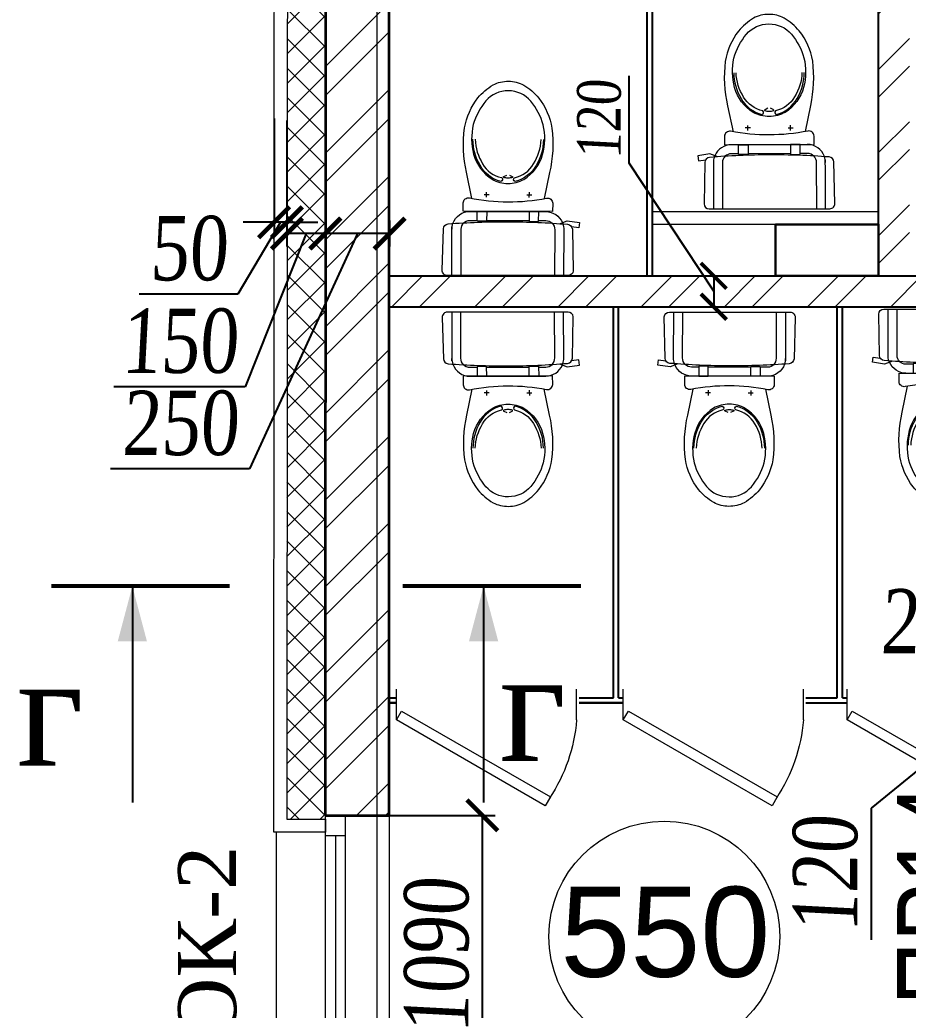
# Model space of a CAD drawing. Header units: inches. Extents: x -407541 to 6688123, y -998590 to 1205599.
# Drawn here: x 11915 to 15369, y 253870 to 257719 of the extents above; entities that cross this region are included whole.
import ezdxf

# ---------------------------------------------------------------- set-up
doc = ezdxf.new("R2010")
doc.units = ezdxf.units.IN
doc.header["$MEASUREMENT"] = 0
doc.linetypes.add('ACAD_ISO04W100', pattern=[30, 24, -3, 0, -3])
for name, color, linetype, lineweight in [('ведомость окон', 10, 'Continuous', 5), ('ВЕНТ фасад', 230, 'Continuous', 9), ('гипрок', 35, 'Continuous', 15), ('двери', 123, 'Continuous', 13), ('Дырки ВК', 26, 'Continuous', 30), ('КИРПИЧ', 30, 'Continuous', 35), ('Оси', 254, 'ACAD_ISO04W100', 5), ('ПЕРЕГОРОДКА', 7, 'Continuous', 25), ('Перемычки', 21, 'Continuous', 13), ('размер внутр', 142, 'Continuous', 5), ('санузлы', 7, 'Continuous', 15), ('СТЕКЛО', 121, 'Continuous', 5), ('УТЕПЛИТЕЛЬ', 92, 'Continuous', 9), ('Штриховка', 7, 'Continuous', 9), ('ШТРИХОВКА КИРПИЧ', 30, 'Continuous', 9), ('Экспликацийа', 7, 'Continuous', 18)]:
    doc.layers.add(name, color=color, linetype=linetype, lineweight=lineweight)
doc.layers.add('окно2', color=252, linetype='Continuous', lineweight=18, plot=False)
doc.styles.get("Standard").update_dxf_attribs({"font": 'arial.ttf'})
doc.styles.add('STYLE2', font='times.ttf', dxfattribs={"width": 0.8, "oblique": 3})
doc.styles.add('Times', font='times.ttf')
doc.dimstyles.new('vnytren', dxfattribs={"dimtxt": 250, "dimasz": 120, "dimexe": 50, "dimexo": 0, "dimgap": 50, "dimtad": 1, "dimdec": 0, "dimzin": 0, "dimdsep": 46, "dimtxsty": 'STYLE2', "dimblk": 'ARCHTICK', "dimcen": 0, "dimadec": 0, "dimazin": 0, "dimtfac": 1, "dimtdec": 0, "dimtmove": 1, "dimatfit": 2, "dimldrblk": 'DOT', "dimfxl": 1, "dimtolj": 1, "dimtzin": 0, "dimarcsym": 0})
doc.dimstyles.new('waxti', dxfattribs={"dimtxt": 170, "dimasz": 100, "dimexe": 50, "dimexo": 0, "dimgap": 30, "dimtad": 1, "dimdec": 0, "dimzin": 0, "dimdsep": 46, "dimtxsty": 'STYLE2', "dimblk": 'ARCHTICK', "dimcen": 0, "dimadec": 0, "dimazin": 0, "dimtfac": 1, "dimtdec": 0, "dimtmove": 1, "dimatfit": 2, "dimldrblk": 'DOT', "dimfxl": 1, "dimtolj": 1, "dimtzin": 0, "dimarcsym": 0})

# ---------------------------------------------------------------- blocks, each defined once
blk = doc.blocks.new('STEKLO1090')
at = {"layer": 'СТЕКЛО'}
blk.add_line((6356456.6, 619038.9), (6356456.6, 618108.9), dxfattribs=at)
blk.add_lwpolyline([(6356495.1, 619118.9), (6356495.1, 618028.9), (6356418, 618028.9), (6356418, 619118.9)], close=True, dxfattribs=at)
for points in [[(6356418, 619118.9), (6356495.1, 619118.9), (6356495.1, 619038.9), (6356418, 619038.9), (6356418, 619118.9)], [(6356418, 618108.9), (6356495.1, 618108.9), (6356495.1, 618028.9), (6356418, 618028.9), (6356418, 618108.9)]]:
    blk.add_lwpolyline(points, dxfattribs=at)
blk = doc.blocks.new('YN 1')
at = {"layer": 'санузлы'}
for p, q in [((-305, 83), (-325, 83)), ((-315, 73), (-315, 93)), ((-215, -82.6), (-215, 82.6)), ((-315, -73), (-315, -93)), ((-305, -83), (-325, -83)), ((-0.1, -217.5), (-150.1, -217.5))]:
    blk.add_line(p, q, dxfattribs=at)
blk.add_lwpolyline([(-203.4, 200.5), (-214.5, 230.7), (-207.8, 278.2), (-188, 275.4), (-191.9, 247.5)], dxfattribs=at)
for points in [[(-1.7, 234.5), (0, -234.5, -0.421203), (-20.5, -254.5), (-181.6, -250.7, -0.384529), (-201.1, -232.3, -0.020097), (-210, 0, -0.020097), (-201.1, 232.3, -0.384529), (-181.6, 250.7), (-20.5, 254.5, -0.410694)], [(-250, 173.9), (-250, -173.9), (-282.6, -173.9, -0.472458), (-302.2, -150, 0.097656), (-302.2, 150, -0.472458), (-282.6, 173.9)], [(-719, 0, 0.221073), (-679.2, -87.4, 0.102493), (-587, -136, 0.121565), (-472, -134, 0.187395), (-375, -62, 0.126952), (-359, 0, 0.126952), (-375, 62, 0.187395), (-472, 134, 0.121565), (-587, 136, 0.102493), (-679.2, 87.4, 0.221073)]]:
    blk.add_lwpolyline(points, format="xyb", close=True, dxfattribs=at)
for points in [[(-202.5, -213.8, -0.32142), (-250, -147.5), (-250, 147.5, -0.300027), (-207.6, 211.8)], [(-207.6, 211.8, -0.019656), (-202.5, 213.8)], [(-202.5, 213.8, -0.081906), (-180, 217.5), (-1.7, 217.5)], [(-300.5, -140.8), (-401.6, -161.5, -0.088113), (-574, -169.9, -0.124068), (-691.3, -118.3, -0.086475), (-741.5, -59.4, -0.130408), (-756, 0, -0.130408), (-741.5, 59.4, -0.086475), (-691.3, 118.3, -0.124068), (-574, 169.9, -0.088113), (-401.6, 161.5), (-300.5, 140.8)], [(-215, 119.6), (-215, 147.5, -0.194092), (-205.2, 171.8)], [(-205.2, 171.8, -0.203745), (-180, 182.5), (-1.6, 182.5)], [(-530, 137, -0.136377), (-429, 109, -0.205105), (-367, 28, -0.668461), (-381.4, 25, 0.213245), (-435, 99, 0.134007), (-530, 128)], [(-391, 5), (-385.8, 15.8, -0.801198), (-382, 17, -0.05862), (-380, 0, -0.05862), (-382, -17, -0.801198), (-385.8, -15.8), (-391, -5)], [(-530, -128, 0.134007), (-435, -99, 0.213245), (-381.4, -25, -0.668461), (-367, -28, -0.205105), (-429, -109, -0.136377), (-530, -137)], [(-203, -173.9, -0.216674), (-215, -147.5), (-215, -119.6)], [(-205.2, -171.8, 0.203745), (-180, -182.5), (-0.2, -182.5)], [(-150.1, -217.5), (-190, -217.5), (-180, -217.5, -0.081902), (-202.5, -213.8)]]:
    blk.add_lwpolyline(points, format="xyb", dxfattribs=at)
for points in [[(-250, 82.6), (-211.8, 82.6), (-211.8, 119.6), (-250, 119.6)], [(-250, -82.6), (-211.8, -82.6), (-211.8, -119.6), (-250, -119.6)]]:
    blk.add_lwpolyline(points, close=True, dxfattribs=at)
blk = doc.blocks.new('DVER 5(!)')
at = {"layer": 'двери'}
for points in [[(6358658.1, 622356.7), (6359236.6, 622690.2), (6359216.6, 622724.8), (6358638.1, 622391.3), (6358658.1, 622356.7)], [(6358638.1, 622391.3), (6358638.1, 622271.3)], [(6359338.3, 622391.3), (6359338.3, 622271.3)]]:
    blk.add_lwpolyline(points, dxfattribs=at)
blk.add_arc((6358702, 622341.7), 638.2, 4.4585, 33.5777, dxfattribs=at)
blk = doc.blocks.new('_ARCHTICK')
at = {"color": 0, "linetype": 'ByBlock', "const_width": 0.15}
blk.add_lwpolyline([(-0.5, -0.5), (0.5, 0.5)], dxfattribs=at)
blk = doc.blocks.new('*D3527')
at = {"layer": 'размер внутр', "color": 0, "lineweight": -2, "transparency": 16777216}
for p, q in [((15836.4, 255044.5), (15836.4, 255252.9)), ((16086.4, 255044.5), (16086.4, 255252.9)), ((15836.4, 255202.9), (16086.4, 255202.9))]:
    blk.add_line(p, q, dxfattribs=at)
at = {"layer": 'размер внутр', "color": 0, "lineweight": -2, "transparency": 16777216, "xscale": 120, "yscale": 120, "zscale": 120, "rotation": 180}
blk.add_blockref('_ARCHTICK', (15836.4, 255202.9), dxfattribs=at)
at = {"layer": 'размер внутр', "color": 0, "lineweight": -2, "transparency": 16777216, "xscale": 120, "yscale": 120, "zscale": 120}
blk.add_blockref('_ARCHTICK', (16086.4, 255202.9), dxfattribs=at)
at = {"layer": 'размер внутр', "color": 0, "transparency": 16777216, "insert": (15486.7, 255380), "char_height": 250, "attachment_point": 5, "style": 'STYLE2'}
blk.add_mtext('\\A1;250', dxfattribs=at)
blk = doc.blocks.new('_Dot')
at = {"color": 0, "linetype": 'ByBlock', "lineweight": -2}
blk.add_line((-0.5, 0), (-1, 0), dxfattribs=at)
at = {"color": 0, "linetype": 'ByBlock', "const_width": 0.5}
blk.add_lwpolyline([(-0.25, 0, 1), (0.25, 0, 1)], format="xyb", close=True, dxfattribs=at)
blk = doc.blocks.new('*D3630')
at = {"layer": 'размер внутр', "color": 0, "lineweight": -2, "ltscale": 0.1, "transparency": 16777216}
for p, q in [((14284.3, 257162.2), (14284.3, 257501.6)), ((14612.6, 256664.2), (14284.3, 257162.2)), ((14350.2, 256724.2), (14662.6, 256724.2)), ((14612.6, 256724.2), (14612.6, 256604.2)), ((14350.2, 256604.2), (14662.6, 256604.2))]:
    blk.add_line(p, q, dxfattribs=at)
at = {"layer": 'размер внутр', "color": 0, "lineweight": -2, "ltscale": 0.1, "transparency": 16777216, "xscale": 100, "yscale": 100, "zscale": 100}
for p, rotation in [((14612.6, 256724.2), 90), ((14612.6, 256604.2), 270)]:
    blk.add_blockref('_ARCHTICK', p, dxfattribs=dict(at, rotation=rotation))
at = {"layer": 'размер внутр', "color": 0, "ltscale": 0.1, "transparency": 16777216, "insert": (14167.8, 257331.9), "char_height": 170, "attachment_point": 5, "rotation": 90, "style": 'STYLE2'}
blk.add_mtext('\\A1;120', dxfattribs=at)
blk = doc.blocks.new('*D1758')
at = {"layer": 'размер внутр', "color": 0, "lineweight": -2, "transparency": 16777216}
for p, q in [((13102.3, 256994.5), (13102.3, 256838.7)), ((13352.6, 256938.6), (13352.6, 256838.7)), ((13227.4, 256888.7), (12807.5, 255973.7)), ((13352.6, 256888.7), (13102.3, 256888.7)), ((12807.5, 255973.7), (12268.3, 255973.7))]:
    blk.add_line(p, q, dxfattribs=at)
at = {"layer": 'размер внутр', "color": 0, "lineweight": -2, "transparency": 16777216, "xscale": 120, "yscale": 120, "zscale": 120, "rotation": 180}
blk.add_blockref('_ARCHTICK', (13102.3, 256888.7), dxfattribs=at)
at = {"layer": 'размер внутр', "color": 0, "lineweight": -2, "transparency": 16777216, "xscale": 120, "yscale": 120, "zscale": 120}
blk.add_blockref('_ARCHTICK', (13352.6, 256888.7), dxfattribs=at)
at = {"layer": 'размер внутр', "color": 0, "transparency": 16777216, "insert": (12537.9, 256150.8), "char_height": 250, "attachment_point": 5, "style": 'STYLE2'}
blk.add_mtext('\\A1;250', dxfattribs=at)
blk = doc.blocks.new('*D1759')
at = {"layer": 'размер внутр', "color": 0, "lineweight": -2, "transparency": 16777216}
for p, q in [((12953.5, 257327.8), (12953.5, 256838.5)), ((13103.3, 256938.4), (13103.3, 256838.5)), ((13028.4, 256888.5), (12791.3, 256292.9)), ((13103.3, 256888.5), (12953.5, 256888.5)), ((12791.3, 256292.9), (12280.4, 256292.9))]:
    blk.add_line(p, q, dxfattribs=at)
at = {"layer": 'размер внутр', "color": 0, "lineweight": -2, "transparency": 16777216, "xscale": 120, "yscale": 120, "zscale": 120, "rotation": 180}
blk.add_blockref('_ARCHTICK', (12953.5, 256888.5), dxfattribs=at)
at = {"layer": 'размер внутр', "color": 0, "lineweight": -2, "transparency": 16777216, "xscale": 120, "yscale": 120, "zscale": 120}
blk.add_blockref('_ARCHTICK', (13103.3, 256888.5), dxfattribs=at)
at = {"layer": 'размер внутр', "color": 0, "transparency": 16777216, "insert": (12535.8, 256470.1), "char_height": 250, "attachment_point": 5, "style": 'STYLE2'}
blk.add_mtext('\\A1;150', dxfattribs=at)
blk = doc.blocks.new('*D1760')
at = {"layer": 'размер внутр', "color": 0, "lineweight": -2, "transparency": 16777216}
for p, q in [((12903.5, 257336.1), (12903.5, 256882.4)), ((12953.5, 257327.8), (12953.5, 256882.4)), ((12928.5, 256932.4), (12762.8, 256652.7)), ((12903.5, 256932.4), (12783.5, 256932.4)), ((12953.5, 256932.4), (12903.5, 256932.4)), ((12953.5, 256932.4), (12903.5, 256932.4)), ((12953.5, 256932.4), (13073.5, 256932.4)), ((12762.8, 256652.7), (12378.8, 256652.7))]:
    blk.add_line(p, q, dxfattribs=at)
at = {"layer": 'размер внутр', "color": 0, "lineweight": -2, "transparency": 16777216, "xscale": 120, "yscale": 120, "zscale": 120}
blk.add_blockref('_ARCHTICK', (12903.5, 256932.4), dxfattribs=at)
at = {"layer": 'размер внутр', "color": 0, "lineweight": -2, "transparency": 16777216, "xscale": 120, "yscale": 120, "zscale": 120, "rotation": 180}
blk.add_blockref('_ARCHTICK', (12953.5, 256932.4), dxfattribs=at)
at = {"layer": 'размер внутр', "color": 0, "transparency": 16777216, "insert": (12570.8, 256829.9), "char_height": 250, "attachment_point": 5, "style": 'STYLE2'}
blk.add_mtext('\\A1;50', dxfattribs=at)
blk = doc.blocks.new('*D1792')
at = {"layer": 'размер внутр', "color": 0, "lineweight": -2, "transparency": 16777216}
for p, q in [((13321.4, 254627.2), (13763.5, 254627.2)), ((13713.5, 253537.2), (13713.5, 254627.2)), ((13351.8, 253537.2), (13763.5, 253537.2))]:
    blk.add_line(p, q, dxfattribs=at)
at = {"layer": 'размер внутр', "color": 0, "lineweight": -2, "transparency": 16777216, "xscale": 120, "yscale": 120, "zscale": 120}
for p, rotation in [((13713.5, 254627.2), 90), ((13713.5, 253537.2), 270)]:
    blk.add_blockref('_ARCHTICK', p, dxfattribs=dict(at, rotation=rotation))
at = {"layer": 'размер внутр', "color": 0, "transparency": 16777216, "insert": (13536, 254082.2), "char_height": 250, "attachment_point": 5, "rotation": 90, "style": 'STYLE2'}
blk.add_mtext('\\A1;1090', dxfattribs=at)
blk = doc.blocks.new('*D1997')
at = {"layer": 'размер внутр', "color": 0, "lineweight": -2, "transparency": 16777216}
for p, q in [((15798.5, 255044.5), (15576.8, 255044.5)), ((15626.8, 254924.5), (15626.8, 255044.5)), ((15626.8, 254984.5), (15224.4, 254654.7)), ((15833.4, 254924.5), (15576.8, 254924.5)), ((15224.4, 254654.7), (15224.4, 254143.8))]:
    blk.add_line(p, q, dxfattribs=at)
at = {"layer": 'размер внутр', "color": 0, "lineweight": -2, "transparency": 16777216, "xscale": 120, "yscale": 120, "zscale": 120}
for p, rotation in [((15626.8, 255044.5), 90), ((15626.8, 254924.5), 270)]:
    blk.add_blockref('_ARCHTICK', p, dxfattribs=dict(at, rotation=rotation))
at = {"layer": 'размер внутр', "color": 0, "transparency": 16777216, "insert": (15047.3, 254399.2), "char_height": 250, "attachment_point": 5, "rotation": 90, "style": 'STYLE2'}
blk.add_mtext('\\A1;120', dxfattribs=at)

msp = doc.modelspace()

# ---------------------------------------------------------------- hatches: boundary and pattern name
h = msp.add_hatch(color=256)
h.set_gradient(color2=(0, 0, 0), one_color=1)
h.paths.add_polyline_path([(12296, 255303.6), (12352.7, 255303.6), (12352.7, 255517.5)])
h.paths.add_polyline_path([(12352.7, 255517.5), (12352.7, 255303.6), (12409.5, 255303.6)])
h = msp.add_hatch(color=256)
h.set_gradient(color2=(0, 0, 0), one_color=1)
h.paths.add_polyline_path([(13661.3, 255304.1), (13718.1, 255304.1), (13718.1, 255518)])
h.paths.add_polyline_path([(13718.1, 255518), (13718.1, 255304.1), (13774.9, 255304.1)])
at = {"layer": 'Штриховка'}
h = msp.add_hatch(dxfattribs=at)
h.set_pattern_fill('ANSI37', color=256, scale=650, style=0)
h.paths.add_polyline_path([(13105.3, 258762.2), (12955.3, 258762.2), (12953.2, 254612.2), (13103.3, 254612.2)])
h = msp.add_hatch(dxfattribs=at)
h.set_pattern_fill('ANSI32', color=256, scale=25, style=0)
h.set_pattern_definition([(45, (-6764080.43, -624333.1), (-168.379802, 168.379802), []), (45, (-6763968.18, -624333.1), (-168.379802, 168.379802), [])])
h.paths.add_polyline_path([(13102.1, 254627.2), (13350.5, 254627.2), (13351.6, 257837.2), (13103.8, 257837.2)])
at = {"layer": 'ШТРИХОВКА КИРПИЧ'}
h = msp.add_hatch(dxfattribs=at)
h.set_pattern_fill('ANSI32', color=256, scale=24, style=0)
h.set_pattern_definition([(45, (-6318520.05, 1479668.9), (-161.64461, 161.64461), []), (45, (-6318412.3, 1479668.9), (-161.64461, 161.64461), [])])
h.paths.add_polyline_path([(15373.1, 259143.3), (17403.2, 259143.3), (17403.2, 259023.3), (15373.1, 259023.3)])
h.paths.add_polyline_path([(15253.1, 259273.3), (15373.1, 259273.3), (15373.1, 256724.2), (15253.1, 256724.2)])
h.paths.add_polyline_path([(13353, 256724.2), (16053.2, 256724.2), (16053.2, 256604.2), (13353, 256604.2)])

# ---------------------------------------------------------------- linework, layer by layer
at = {"lineweight": 53}
for p, q in [((12730.2, 255517.5), (12038.7, 255517.5)), ((14095.5, 255517.5), (13404, 255517.5))]:
    msp.add_line(p, q, dxfattribs=at)
for p, q in [((12352.8, 255517.5), (12352.8, 254676.9)), ((13718.1, 255517.5), (13718.1, 254676.9))]:
    msp.add_line(p, q)
at = {"layer": 'ВЕНТ фасад'}
msp.add_lwpolyline([(13103.3, 254612.2), (13103.3, 254562.2), (12903.2, 254562.2), (12905.3, 258812.2), (13105.3, 258812.2), (13105.3, 258762.2), (12955.3, 258762.2), (12953.2, 254612.2)], close=True, dxfattribs=at)
at = {"layer": 'гипрок', "ltscale": 0.1}
msp.add_lwpolyline([(15253.2, 256924.2), (14373, 256924.2), (14373, 256974.2), (15253.2, 256974.2), (15253.2, 256924.2)], dxfattribs=at)
at = {"layer": 'Дырки ВК'}
msp.add_lwpolyline([(14853.4, 256924.2), (14853.4, 256724.2), (15253.4, 256724.2), (15253.4, 256924.2)], close=True, dxfattribs=at)
at = {"layer": 'КИРПИЧ'}
msp.add_lwpolyline([(13102.1, 254627.2), (13350.5, 254627.2), (13351.6, 257837.2), (13103.8, 257837.2)], close=True, dxfattribs=at)
at = {"layer": 'окно2'}
for points in [[(12953.2, 254627.2), (12953.2, 254627.2)], [(13103.2, 253537.2), (13351.8, 253537.2), (13351.8, 254627.2), (13103.3, 254627.2)], [(12911.8, 254562.2), (12911.8, 253602.2)]]:
    msp.add_lwpolyline(points, dxfattribs=at)
at = {"layer": 'Оси', "ltscale": 0.3}
for p, q in [((13303.2, 278737.2), (13303.2, 246967.2)), ((13303.4, 276275.7), (13303.4, 212320.1))]:
    msp.add_line(p, q, dxfattribs=at)
at = {"layer": 'ПЕРЕГОРОДКА'}
for p, q in [((15253.2, 256724.2), (15253.2, 259277.3)), ((14353, 258237.2), (14353, 256724.2)), ((14373, 258237.2), (14373, 256724.2)), ((14222.7, 255084.2), (14222.7, 256604.2)), ((14242.7, 255084.2), (14242.7, 256604.2)), ((15092.7, 255084.2), (15092.7, 256604.2)), ((15112.7, 255084.2), (15112.7, 256604.2)), ((13353, 255084.2), (13379.1, 255084.2)), ((13379.1, 255064.2), (13353, 255064.2)), ((13353, 255064.2), (13379.1, 255064.2)), ((14089.1, 255084.2), (14222.7, 255084.2)), ((14260.9, 255064.2), (14089.1, 255064.2)), ((14089.1, 255064.2), (14260.9, 255064.2)), ((14242.7, 255084.2), (14260.9, 255084.2)), ((14970.9, 255084.2), (15092.7, 255084.2)), ((14970.9, 255064.2), (15130.9, 255064.2)), ((15112.7, 255084.2), (15130.9, 255084.2))]:
    msp.add_line(p, q, dxfattribs=at)
for points in [[(13352.7, 256724.2), (16053.4, 256724.2)], [(13352.7, 256604.2), (16012.7, 256604.2)]]:
    msp.add_lwpolyline(points, dxfattribs=at)
at = {"layer": 'УТЕПЛИТЕЛЬ'}
msp.add_lwpolyline([(13105.3, 258762.2), (12955.3, 258762.2), (12953.2, 254612.2), (13103.3, 254612.2)], close=True, dxfattribs=at)
at = {"layer": 'Экспликацийа'}
msp.add_circle((14420.6, 254156.3), 448.6, dxfattribs=at)

# ---------------------------------------------------------------- block references
at = {"layer": 'санузлы', "xscale": -1}
for p, rotation in [((14829.6, 256984.2), 90.21330399212655), ((13811.7, 256584.2), 270.2133039387664)]:
    msp.add_blockref('YN 1', p, dxfattribs=dict(at, rotation=rotation))
at = {"layer": 'санузлы'}
for p, rotation in [((13811.7, 256724.2), 269.7866960612336), ((15508.4, 256595), 89.78669600787303), ((14674.7, 256584.2), 89.78669600787308)]:
    msp.add_blockref('YN 1', p, dxfattribs=dict(at, rotation=rotation))
at = {"layer": 'СТЕКЛО', "xscale": -1, "rotation": 180}
for p in [(-6345259, 877389.3), (-6344377.2, 877389.3), (-6343507.2, 877389.3)]:
    msp.add_blockref('DVER 5(!)', p, dxfattribs=at)
at = {"layer": 'СТЕКЛО'}
msp.add_blockref('STEKLO1090', (-6343314.7, -364491.7), dxfattribs=at)

# ---------------------------------------------------------------- texts
at = {"char_height": 420, "width": 31148.55, "attachment_point": 7}
for insert in [(13779.1, 254838.8), (11903.8, 254820.8)]:
    msp.add_mtext('{\\fTimes New Roman|b0|i0|c204|p18;г}', dxfattribs=dict(at, insert=insert))
at = {"layer": 'ведомость окон', "style": 'Times'}
msp.add_text('ОК-2', height=226, rotation=90, dxfattribs=at).set_placement((12756.2, 253750.3))
at = {"layer": 'Перемычки', "width": 0.82}
msp.add_text('ПР14', height=300, rotation=89.9979, dxfattribs=at).set_placement((15625.6, 253889))
at = {"layer": 'Экспликацийа', "insert": (14832.2, 253994.7), "char_height": 350, "width": 4589.447, "attachment_point": 9}
msp.add_mtext('{\\fArial|b0|i0|c204|p34;550}', dxfattribs=at)

# ---------------------------------------------------------------- dimensions: what is measured, and where the dimension line sits
at = {"layer": 'размер внутр', "color": 4, "ltscale": 0.1}
dim = msp.add_linear_dim(base=(14612.6, 256604.2), p1=(14350.2, 256724.2), p2=(14350.2, 256604.2), angle=90, dimstyle='waxti', dxfattribs=at)
dim.commit()
dim.dimension.update_dxf_attribs({"geometry": '*D3630', "text_midpoint": (14284.3, 257192.2), "dimtype": 160})
at = {"layer": 'размер внутр'}
for base, p1, p2, picture, middle in [((12953.5, 256888.5), (13103.3, 256938.4), (12953.5, 257327.8), '*D1759', (12741.3, 256292.9)), ((12903.5, 256932.4), (12953.5, 257327.8), (12903.5, 257336.1), '*D1760', (12712.8, 256652.7)), ((13102.3, 256888.7), (13352.6, 256938.6), (13102.3, 256994.5), '*D1758', (12757.5, 255973.7)), ((16086.4, 255202.9), (15836.4, 255044.5), (16086.4, 255044.5), '*D3527', (15486.7, 255202.9))]:
    dim = msp.add_linear_dim(base=base, p1=p1, p2=p2, dimstyle='vnytren', dxfattribs=at)
    dim.commit()
    dim.dimension.update_dxf_attribs({"geometry": picture, "text_midpoint": middle, "dimtype": 160})
dim = msp.add_linear_dim(base=(15626.8, 255044.5), p1=(15833.4, 254924.5), p2=(15798.5, 255044.5), angle=270, dimstyle='vnytren', dxfattribs=at)
dim.commit()
dim.dimension.update_dxf_attribs({"geometry": '*D1997', "text_midpoint": (15224.4, 254604.7), "dimtype": 160})
at = {"layer": 'размер внутр', "color": 4}
dim = msp.add_linear_dim(base=(13713.5, 254627.2), p1=(13351.8, 253537.2), p2=(13321.4, 254627.2), angle=90, dimstyle='vnytren', dxfattribs=at)
dim.commit()
dim.dimension.update_dxf_attribs({"geometry": '*D1792', "text_midpoint": (13536, 254082.2)})

doc.saveas('drawing.dxf')
